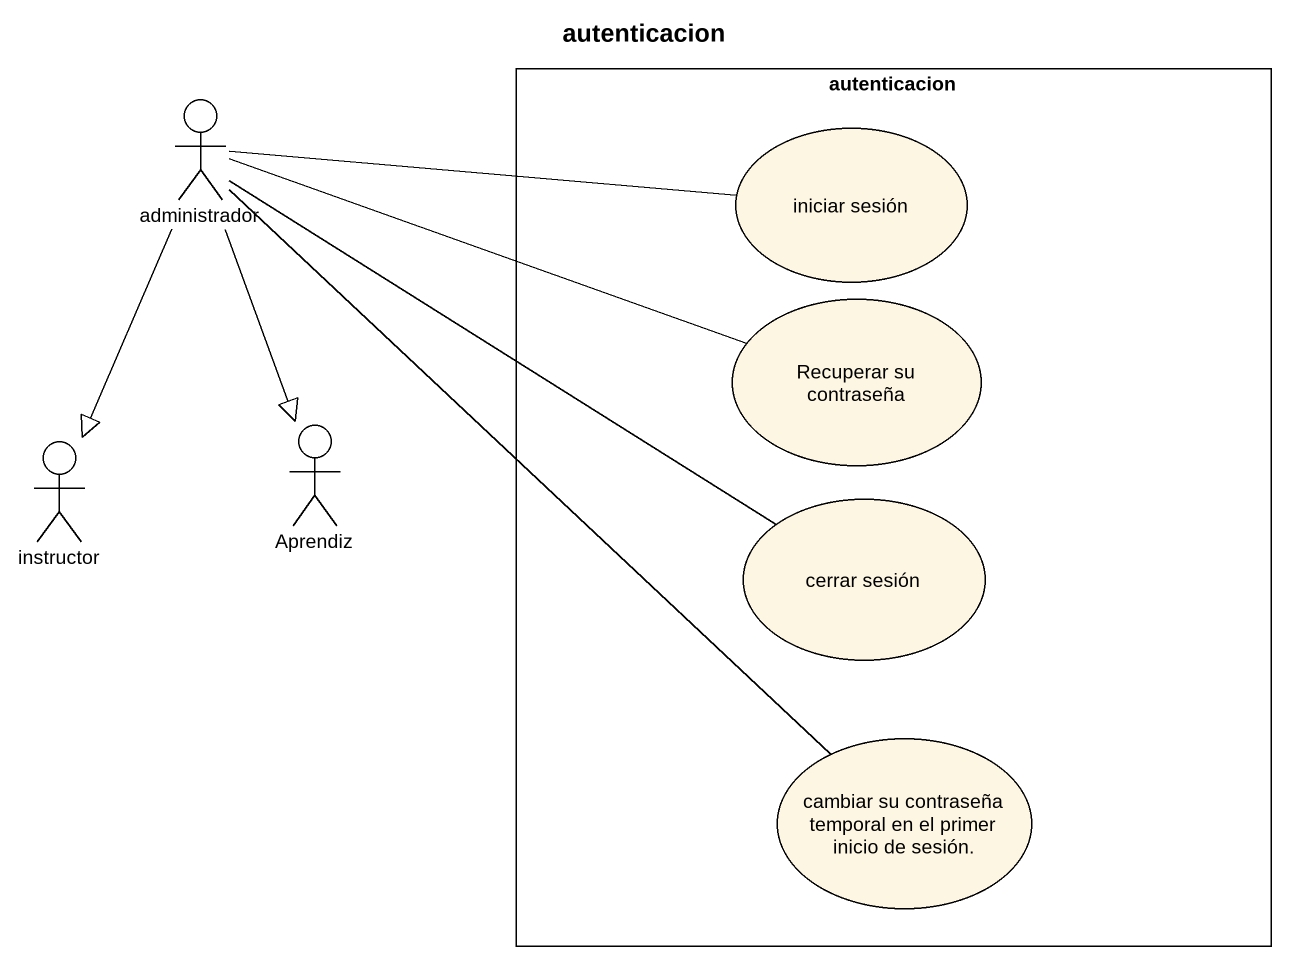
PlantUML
@startuml
title autenticacion
actor administrador
rectangle autenticacion {
  usecase "iniciar sesión" as iniciar_sesión
  usecase "Recuperar su contraseña" as Recuperar_su_contraseña
  usecase "cerrar sesión" as cerrar_sesión
  usecase "cambiar su contraseña temporal en el primer inicio de sesión." as cambiar_su_contraseña
}
actor instructor
actor Aprendiz
administrador -right- iniciar_sesión
administrador -right- Recuperar_su_contraseña
administrador --|> instructor
administrador --|> Aprendiz
administrador -right- cerrar_sesión
administrador -- cambiar_su_contraseña
@enduml
